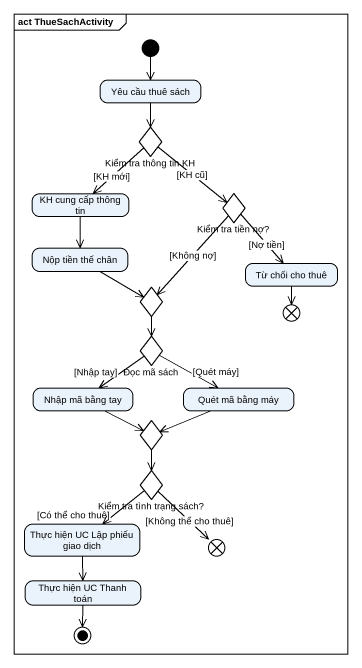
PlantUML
@startuml
mainframe act ThueSachActivity
hide empty description
state "Yêu cầu thuê sách" as Yêu_cầu_thuê_sách
state "Kiểm tra thông tin KH" as Kiểm_tra_thông_tin_KH <<choice>>
state "KH cung cấp thông tin" as KH_cung_cấp_thông_tin
state "Kiểm tra tiền nợ?" as Kiểm_tra_tiền_nợ <<choice>>
state "Nộp tiền thế chân" as Nộp_tiền_thế_chân
state "Từ chối cho thuê" as Từ_chối_cho_thuê
state choice1 <<choice>> #9400D3
state "Đọc mã sách" as Đọc_mã_sách <<choice>>
state flowfinal1 <<end>>
state "Nhập mã bằng tay" as Nhập_mã_bằng_tay
state "Quét mã bằng máy" as Quét_mã_bằng_máy
state choice2 <<choice>> #9400D3
state "Kiểm tra tình trạng sách?" as Kiểm_tra_tình_trạng_sách <<choice>>
state "Thực hiện UC Lập phiếu giao dịch" as Thực_hiện_UC_Lập_phiếu_giao
state flowfinal2 <<end>>
state "Thực hiện UC Thanh toán" as Thực_hiện_UC_Thanh_toán
[*] --> Yêu_cầu_thuê_sách
Yêu_cầu_thuê_sách --> Kiểm_tra_thông_tin_KH
Kiểm_tra_thông_tin_KH --> KH_cung_cấp_thông_tin : [KH mới]
Kiểm_tra_thông_tin_KH --> Kiểm_tra_tiền_nợ : [KH cũ]
KH_cung_cấp_thông_tin --> Nộp_tiền_thế_chân
Kiểm_tra_tiền_nợ --> Từ_chối_cho_thuê : [Nợ tiền]
Kiểm_tra_tiền_nợ --> choice1 : [Không nợ]
Nộp_tiền_thế_chân -right-> choice1
Từ_chối_cho_thuê --> flowfinal1
choice1 --> Đọc_mã_sách
Đọc_mã_sách --> Nhập_mã_bằng_tay : [Nhập tay]
Đọc_mã_sách -right-> Quét_mã_bằng_máy : [Quét máy]
Nhập_mã_bằng_tay -right-> choice2
Quét_mã_bằng_máy -left-> choice2
choice2 --> Kiểm_tra_tình_trạng_sách
Kiểm_tra_tình_trạng_sách --> Thực_hiện_UC_Lập_phiếu_giao : [Có thể cho thuê]
Kiểm_tra_tình_trạng_sách --> flowfinal2 : [Không thể cho thuê]
Thực_hiện_UC_Lập_phiếu_giao --> Thực_hiện_UC_Thanh_toán
Thực_hiện_UC_Thanh_toán --> [*]
@enduml
